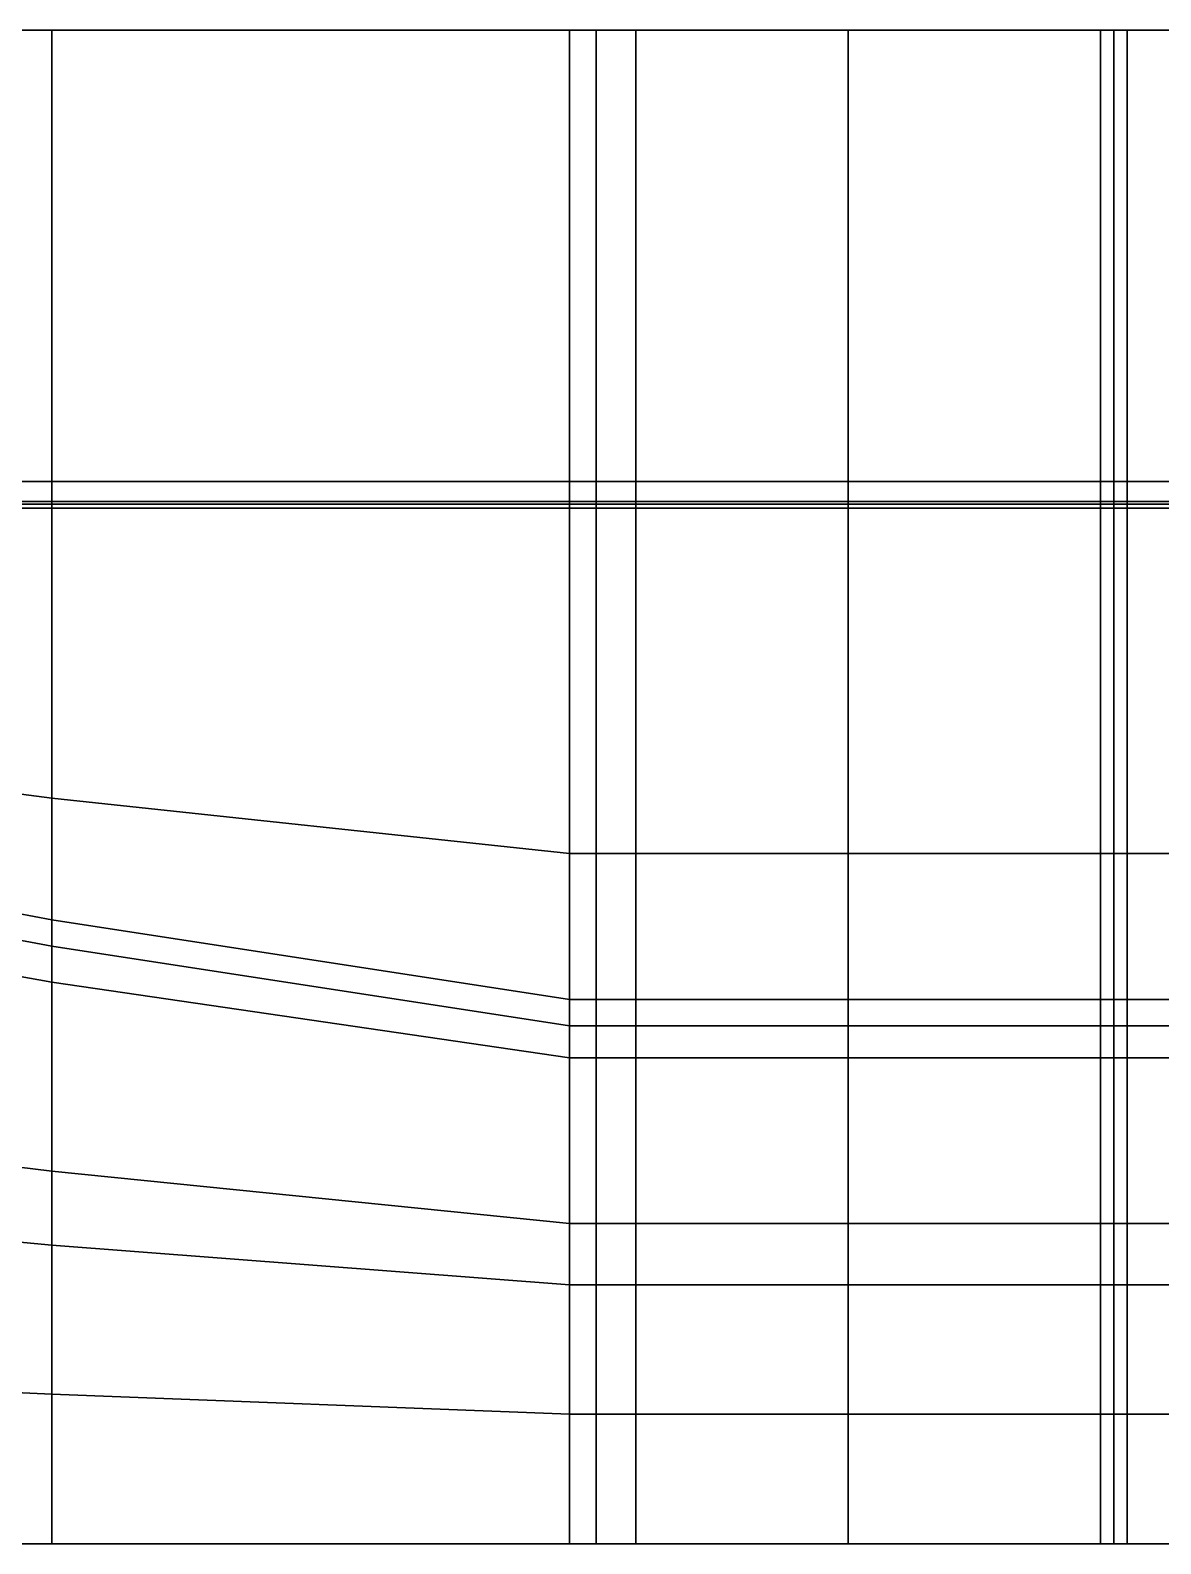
# Model space of a CAD drawing. Extents: x 2 to 29.7, y 2.5 to 8.2.
# Drawn here: x 20.92 to 25.18, y 2.5 to 8.2 of the extents above; entities that cross this region are included whole.
import ezdxf

# ---------------------------------------------------------------- set-up
doc = ezdxf.new("R2010")
doc.units = 0

msp = doc.modelspace()

# ---------------------------------------------------------------- linework, layer by layer
for points in [[(20.2, 6.5, 0.1), (21, 6.5, 0.1), (21, 8.2, 0.1), (20.2, 8.2, 0.1)], [(20.2, 6.5, 0.1), (20.2, 8.2, 0.1), (21, 8.2, 0.1), (21, 6.5, 0.1)], [(21, 8.2, 0.1), (20.2, 8.2, 0.1), (20.2, 8.2, 0.1), (21, 8.2, 0.1)], [(21, 6.5, 0.1), (21, 8.2, 0.1), (22.95, 8.2, 0.1), (22.95, 6.5, 0.1)], [(21, 6.5, 0.1), (22.95, 6.5, 0.1), (22.95, 8.2, 0.1), (21, 8.2, 0.1)], [(22.95, 8.2, 0.1), (21, 8.2, 0.1), (21, 8.2, 0.1), (22.95, 8.2, 0.1)], [(22.95, 6.5, 0.1), (22.95, 8.2, 0.1), (23.05, 8.2, 0.1), (23.05, 6.5, 0.1)], [(22.95, 6.5, 0.1), (23.05, 6.5, 0.1), (23.05, 8.2, 0.1), (22.95, 8.2, 0.1)], [(23.05, 8.2, 0.1), (22.95, 8.2, 0.1), (22.95, 8.2, 0.1), (23.05, 8.2, 0.1)], [(23.2, 8.2, 0.1), (23.05, 8.2, 0.1), (23.05, 8.2, 0.1), (23.2, 8.2, 0.1)], [(23.05, 6.5, 0.1), (23.05, 8.2, 0.1), (23.2, 8.2, 0.1), (23.2, 6.5, 0.1)], [(23.05, 6.5, 0.1), (23.2, 6.5, 0.1), (23.2, 8.2, 0.1), (23.05, 8.2, 0.1)], [(23.2, 6.5, 0.1), (24, 6.5, 0.1), (24, 8.2, 0.1), (23.2, 8.2, 0.1)], [(23.2, 6.5, 0.1), (23.2, 8.2, 0.1), (24, 8.2, 0.1), (24, 6.5, 0.1)], [(24, 8.2, 0.1), (23.2, 8.2, 0.1), (23.2, 8.2, 0.1), (24, 8.2, 0.1)], [(24, 6.5, 0.1), (24, 8.2, 0.1), (24.95, 8.2, 0.1), (24.95, 6.5, 0.1)], [(24, 6.5, 0.1), (24.95, 6.5, 0.1), (24.95, 8.2, 0.1), (24, 8.2, 0.1)], [(24.95, 8.2, 0.1), (24, 8.2, 0.1), (24, 8.2, 0.1), (24.95, 8.2, 0.1)], [(25, 8.2, 0.1), (24.95, 8.2, 0.1), (24.95, 8.2, 0.1), (25, 8.2, 0.1)], [(24.95, 6.5, 0.1), (25, 6.5, 0.1), (25, 8.2, 0.1), (24.95, 8.2, 0.1)], [(24.95, 6.5, 0.1), (24.95, 8.2, 0.1), (25, 8.2, 0.1), (25, 6.5, 0.1)], [(25, 6.5, 0.1), (25, 8.2, 0.1), (25.05, 8.2, 0.1), (25.05, 6.5, 0.1)], [(25, 6.5, 0.1), (25.05, 6.5, 0.1), (25.05, 8.2, 0.1), (25, 8.2, 0.1)], [(25.05, 8.2, 0.1), (25, 8.2, 0.1), (25, 8.2, 0.1), (25.05, 8.2, 0.1)], [(25.05, 6.5, 0.1), (25.05, 8.2, 0.1), (29.7, 8.2, 0.1), (29.7, 6.5, 0.1)], [(25.05, 6.5, 0.1), (29.7, 6.5, 0.1), (29.7, 8.2, 0.1), (25.05, 8.2, 0.1)], [(29.7, 8.2, 0.1), (25.05, 8.2, 0.1), (25.05, 8.2, 0.1), (29.7, 8.2, 0.1)], [(20.2, 6.4252, 0.1), (20.2, 6.5, 0.1), (21, 6.5, 0.1), (21, 6.4252, 0.1)], [(21, 6.5, 0.1), (20.2, 6.5, 0.1), (20.2, 6.5, 0.1), (21, 6.5, 0.1)], [(21, 6.4, 0.1), (21, 6.5, 0.1), (20.2, 6.5, 0.1), (20.2, 6.4, 0.1)], [(20.2, 6.4, 0.1), (20.2, 6.5, 0.1), (21, 6.5, 0.1), (21, 6.4, 0.1)], [(20.2, 6.5, 0.1), (20.2, 6.4252, 0.1), (21, 6.4252, 0.1), (21, 6.5, 0.1)], [(21, 6.4252, 0.1), (21, 6.5, 0.1), (22.95, 6.5, 0.1), (22.95, 6.4252, 0.1)], [(22.95, 6.5, 0.1), (21, 6.5, 0.1), (21, 6.5, 0.1), (22.95, 6.5, 0.1)], [(22.95, 6.5, 0.1), (21, 6.5, 0.1), (21, 6.5, 0.1), (22.95, 6.5, 0.1)], [(21, 6.4, 0.1), (21, 6.5, 0.1), (21, 6.5, 0.1), (21, 6.4, 0.1)], [(21, 6.5, 0.1), (21, 6.4252, 0.1), (22.95, 6.4252, 0.1), (22.95, 6.5, 0.1)], [(21, 6.4, 0.1), (21, 6.5, 0.1), (21, 6.5, 0.1), (21, 6.4, 0.1)], [(22.95, 6.5, 0.1), (21, 6.5, 0.1), (21, 6.5, 0.1), (22.95, 6.5, 0.1)], [(21, 6.4, 0.1), (21, 6.5, 0.1), (21, 6.5, 0.1), (21, 6.4, 0.1)], [(22.95, 6.5, 0.1), (21, 6.5, 0.1), (21, 6.5, 0.1), (22.95, 6.5, 0.1)], [(22.95, 6.4252, 0.1), (22.95, 6.5, 0.1), (23.05, 6.5, 0.1), (23.05, 6.4252, 0.1)], [(23.05, 6.5, 0.1), (22.95, 6.5, 0.1), (22.95, 6.5, 0.1), (23.05, 6.5, 0.1)], [(23.05, 6.5, 0.1), (22.95, 6.5, 0.1), (22.95, 6.5, 0.1), (23.05, 6.5, 0.1)], [(23.05, 6.5, 0.1), (22.95, 6.5, 0.1), (22.95, 6.4252, 0.1), (23.05, 6.4252, 0.1)], [(23.05, 6.5, 0.1), (22.95, 6.5, 0.1), (22.95, 6.5, 0.1), (23.05, 6.5, 0.1)], [(23.05, 6.5, 0.1), (22.95, 6.5, 0.1), (22.95, 6.5, 0.1), (23.05, 6.5, 0.1)], [(23.2, 6.5, 0.1), (23.05, 6.5, 0.1), (23.05, 6.5, 0.1), (23.2, 6.5, 0.1)], [(23.2, 6.5, 0.1), (23.05, 6.5, 0.1), (23.05, 6.5, 0.1), (23.2, 6.5, 0.1)], [(23.05, 6.4252, 0.1), (23.05, 6.5, 0.1), (23.2, 6.5, 0.1), (23.2, 6.4252, 0.1)], [(23.05, 6.5, 0.1), (23.05, 6.4252, 0.1), (23.2, 6.4252, 0.1), (23.2, 6.5, 0.1)], [(23.2, 6.5, 0.1), (23.05, 6.5, 0.1), (23.05, 6.5, 0.1), (23.2, 6.5, 0.1)], [(23.2, 6.5, 0.1), (23.05, 6.5, 0.1), (23.05, 6.5, 0.1), (23.2, 6.5, 0.1)], [(23.2, 6.4252, 0.1), (23.2, 6.5, 0.1), (24, 6.5, 0.1), (24, 6.4252, 0.1)], [(24, 6.5, 0.1), (23.2, 6.5, 0.1), (23.2, 6.5, 0.1), (24, 6.5, 0.1)], [(23.2, 6.4, 0.1), (23.2, 6.5, 0.1), (23.2, 6.5, 0.1), (23.2, 6.4, 0.1)], [(23.2, 6.4, 0.1), (23.2, 6.5, 0.1), (24, 6.5, 0.1), (24, 6.4, 0.1)], [(24, 6.4, 0.1), (24, 6.5, 0.1), (23.2, 6.5, 0.1), (23.2, 6.4, 0.1)], [(23.2, 6.5, 0.1), (23.2, 6.4252, 0.1), (24, 6.4252, 0.1), (24, 6.5, 0.1)], [(23.2, 6.4, 0.1), (23.2, 6.5, 0.1), (23.2, 6.5, 0.1), (23.2, 6.4, 0.1)], [(23.2, 6.4, 0.1), (23.2, 6.5, 0.1), (23.2, 6.5, 0.1), (23.2, 6.4, 0.1)], [(24, 6.4252, 0.1), (24, 6.5, 0.1), (24.95, 6.5, 0.1), (24.95, 6.4252, 0.1)], [(24.95, 6.5, 0.1), (24, 6.5, 0.1), (24, 6.5, 0.1), (24.95, 6.5, 0.1)], [(24.95, 6.5, 0.1), (24, 6.5, 0.1), (24, 6.5, 0.1), (24.95, 6.5, 0.1)], [(24, 6.4, 0.1), (24, 6.5, 0.1), (24, 6.5, 0.1), (24, 6.4, 0.1)], [(24, 6.5, 0.1), (24, 6.4252, 0.1), (24.95, 6.4252, 0.1), (24.95, 6.5, 0.1)], [(24, 6.4, 0.1), (24, 6.5, 0.1), (24, 6.5, 0.1), (24, 6.4, 0.1)], [(24.95, 6.5, 0.1), (24, 6.5, 0.1), (24, 6.5, 0.1), (24.95, 6.5, 0.1)], [(24, 6.4, 0.1), (24, 6.5, 0.1), (24, 6.5, 0.1), (24, 6.4, 0.1)], [(24.95, 6.5, 0.1), (24, 6.5, 0.1), (24, 6.5, 0.1), (24.95, 6.5, 0.1)], [(25, 6.5, 0.1), (24.95, 6.5, 0.1), (24.95, 6.5, 0.1), (25, 6.5, 0.1)], [(25, 6.5, 0.1), (24.95, 6.5, 0.1), (24.95, 6.5, 0.1), (25, 6.5, 0.1)], [(25, 6.5, 0.1), (24.95, 6.5, 0.1), (24.95, 6.5, 0.1), (25, 6.5, 0.1)], [(25, 6.5, 0.1), (24.95, 6.5, 0.1), (24.95, 6.5, 0.1), (25, 6.5, 0.1)], [(24.95, 6.5, 0.1), (24.95, 6.4252, 0.1), (25, 6.4252, 0.1), (25, 6.5, 0.1)], [(24.95, 6.4252, 0.1), (24.95, 6.5, 0.1), (25, 6.5, 0.1), (25, 6.4252, 0.1)], [(25, 6.4252, 0.1), (25, 6.5, 0.1), (25.05, 6.5, 0.1), (25.05, 6.4252, 0.1)], [(25, 6.5, 0.1), (25, 6.4252, 0.1), (25.05, 6.4252, 0.1), (25.05, 6.5, 0.1)], [(25.05, 6.5, 0.1), (25, 6.5, 0.1), (25, 6.5, 0.1), (25.05, 6.5, 0.1)], [(25.05, 6.5, 0.1), (25, 6.5, 0.1), (25, 6.5, 0.1), (25.05, 6.5, 0.1)], [(25.05, 6.5, 0.1), (25, 6.5, 0.1), (25, 6.5, 0.1), (25.05, 6.5, 0.1)], [(25.05, 6.5, 0.1), (25, 6.5, 0.1), (25, 6.5, 0.1), (25.05, 6.5, 0.1)], [(25.05, 6.4252, 0.1), (25.05, 6.5, 0.1), (29.7, 6.5, 0.1), (29.7, 6.4252, 0.1)], [(25.05, 6.4252, 0.1), (29.7, 6.4252, 0.1), (29.7, 6.5, 0.1), (25.05, 6.5, 0.1)], [(25.05, 6.4252, 0.1), (25.05, 6.5, 0.1), (25.05, 6.5, 0.1), (25.05, 6.4252, 0.1)], [(25.05, 6.4252, 0.1), (25.05, 6.5, 0.1), (25.05, 6.5, 0.1), (25.05, 6.4252, 0.1)], [(25.05, 6.4252, 0.1), (25.05, 6.5, 0.1), (25.05, 6.5, 0.1), (25.05, 6.4252, 0.1)], [(25.05, 6.4252, 0.1), (25.05, 6.5, 0.1), (25.05, 6.5, 0.1), (25.05, 6.4252, 0.1)], [(20.2, 6.4252, 0.1), (20.2, 6.4154, 0.1), (21, 6.4154, 0.1), (21, 6.4252, 0.1)], [(20.2, 6.4154, 0.1), (20.2, 6.4252, 0.1), (21, 6.4252, 0.1), (21, 6.4154, 0.1)], [(20.2, 6.4154, 0.1), (20.2, 6.4, 0.1), (21, 6.4, 0.1), (21, 6.4154, 0.1)], [(20.2, 6.4, 0.1), (20.2, 6.4154, 0.1), (21, 6.4154, 0.1), (21, 6.4, 0.1)], [(20.2, 6.4, 0.1), (21, 6.4, 0.1), (21, 6.4, 0.1), (20.2, 6.4, 0.1)], [(20.2, 5.4125, 0.1), (21, 5.308, 0.1), (21, 6.4, 0.1), (20.2, 6.4, 0.1)], [(20.2, 5.4125, 0.1), (20.2, 6.4, 0.1), (21, 6.4, 0.1), (21, 5.308, 0.1)], [(21, 6.4252, 0.1), (21, 6.4154, 0.1), (22.95, 6.4154, 0.1), (22.95, 6.4252, 0.1)], [(21, 6.4154, 0.1), (21, 6.4252, 0.1), (22.95, 6.4252, 0.1), (22.95, 6.4154, 0.1)], [(21, 6.4154, 0.1), (21, 6.4, 0.1), (22.95, 6.4, 0.1), (22.95, 6.4154, 0.1)], [(21, 6.4, 0.1), (21, 6.4154, 0.1), (22.95, 6.4154, 0.1), (22.95, 6.4, 0.1)], [(21, 5.308, 0.1), (21, 6.4, 0.1), (22.95, 6.4, 0.1), (22.95, 5.099, 0.1)], [(21, 5.308, 0.1), (22.95, 5.099, 0.1), (22.95, 6.4, 0.1), (21, 6.4, 0.1)], [(21, 6.4, 0.1), (22.95, 6.4, 0.1), (22.95, 6.4, 0.1), (21, 6.4, 0.1)], [(21, 6.4, 0.1), (22.95, 6.4, 0.1), (22.95, 6.4, 0.1), (21, 6.4, 0.1)], [(21, 6.4, 0.1), (22.95, 6.4, 0.1), (22.95, 6.4, 0.1), (21, 6.4, 0.1)], [(21, 6.4, 0.1), (22.95, 6.4, 0.1), (22.95, 6.4, 0.1), (21, 6.4, 0.1)], [(23.05, 6.4252, 0.1), (22.95, 6.4252, 0.1), (22.95, 6.4154, 0.1), (23.05, 6.4154, 0.1)], [(22.95, 6.4154, 0.1), (22.95, 6.4252, 0.1), (23.05, 6.4252, 0.1), (23.05, 6.4154, 0.1)], [(23.05, 6.4154, 0.1), (22.95, 6.4154, 0.1), (22.95, 6.4, 0.1), (23.05, 6.4, 0.1)], [(22.95, 6.4, 0.1), (22.95, 6.4154, 0.1), (23.05, 6.4154, 0.1), (23.05, 6.4, 0.1)], [(22.95, 5.099, 0.1), (22.95, 6.4, 0.1), (23.05, 6.4, 0.1), (23.05, 5.099, 0.1)], [(22.95, 6.4, 0.1), (22.95, 5.099, 0.1), (23.05, 5.099, 0.1), (23.05, 6.4, 0.1)], [(22.95, 6.4, 0.1), (22.95, 5.099, 0.1), (22.95, 5.099, 0.1), (22.95, 6.4, 0.1)], [(22.95, 6.4, 0.1), (22.95, 5.099, 0.1), (22.95, 5.099, 0.1), (22.95, 6.4, 0.1)], [(22.95, 6.4, 0.1), (22.95, 5.099, 0.1), (22.95, 5.099, 0.1), (22.95, 6.4, 0.1)], [(22.95, 6.4, 0.1), (22.95, 5.099, 0.1), (22.95, 5.099, 0.1), (22.95, 6.4, 0.1)], [(23.05, 6.4252, 0.1), (23.05, 6.4154, 0.1), (23.2, 6.4154, 0.1), (23.2, 6.4252, 0.1)], [(23.05, 6.4154, 0.1), (23.05, 6.4252, 0.1), (23.2, 6.4252, 0.1), (23.2, 6.4154, 0.1)], [(23.05, 6.4154, 0.1), (23.05, 6.4, 0.1), (23.2, 6.4, 0.1), (23.2, 6.4154, 0.1)], [(23.05, 6.4, 0.1), (23.05, 6.4154, 0.1), (23.2, 6.4154, 0.1), (23.2, 6.4, 0.1)], [(23.05, 5.099, 0.1), (23.05, 6.4, 0.1), (23.05, 6.4, 0.1), (23.05, 5.099, 0.1)], [(23.05, 5.099, 0.1), (23.05, 6.4, 0.1), (23.2, 6.4, 0.1), (23.2, 5.099, 0.1)], [(23.05, 6.4, 0.1), (23.2, 6.4, 0.1), (23.2, 6.4, 0.1), (23.05, 6.4, 0.1)], [(23.05, 5.099, 0.1), (23.2, 5.099, 0.1), (23.2, 6.4, 0.1), (23.05, 6.4, 0.1)], [(23.05, 6.4, 0.1), (23.2, 6.4, 0.1), (23.2, 6.4, 0.1), (23.05, 6.4, 0.1)], [(23.05, 5.099, 0.1), (23.05, 6.4, 0.1), (23.05, 6.4, 0.1), (23.05, 5.099, 0.1)], [(23.05, 5.099, 0.1), (23.05, 6.4, 0.1), (23.05, 6.4, 0.1), (23.05, 5.099, 0.1)], [(23.05, 6.4, 0.1), (23.2, 6.4, 0.1), (23.2, 6.4, 0.1), (23.05, 6.4, 0.1)], [(23.05, 5.099, 0.1), (23.05, 6.4, 0.1), (23.05, 6.4, 0.1), (23.05, 5.099, 0.1)], [(23.05, 6.4, 0.1), (23.2, 6.4, 0.1), (23.2, 6.4, 0.1), (23.05, 6.4, 0.1)], [(23.2, 6.4252, 0.1), (23.2, 6.4154, 0.1), (24, 6.4154, 0.1), (24, 6.4252, 0.1)], [(23.2, 6.4154, 0.1), (23.2, 6.4252, 0.1), (24, 6.4252, 0.1), (24, 6.4154, 0.1)], [(23.2, 6.4154, 0.1), (23.2, 6.4, 0.1), (24, 6.4, 0.1), (24, 6.4154, 0.1)], [(23.2, 6.4, 0.1), (23.2, 6.4154, 0.1), (24, 6.4154, 0.1), (24, 6.4, 0.1)], [(23.2, 5.099, 0.1), (23.2, 6.4, 0.1), (24, 6.4, 0.1), (24, 5.099, 0.1)], [(23.2, 6.4, 0.1), (24, 6.4, 0.1), (24, 6.4, 0.1), (23.2, 6.4, 0.1)], [(23.2, 5.099, 0.1), (24, 5.099, 0.1), (24, 6.4, 0.1), (23.2, 6.4, 0.1)], [(24, 6.4252, 0.1), (24, 6.4154, 0.1), (24.95, 6.4154, 0.1), (24.95, 6.4252, 0.1)], [(24, 6.4154, 0.1), (24, 6.4252, 0.1), (24.95, 6.4252, 0.1), (24.95, 6.4154, 0.1)], [(24, 6.4154, 0.1), (24, 6.4, 0.1), (24.95, 6.4, 0.1), (24.95, 6.4154, 0.1)], [(24, 6.4, 0.1), (24, 6.4154, 0.1), (24.95, 6.4154, 0.1), (24.95, 6.4, 0.1)], [(24, 5.099, 0.1), (24, 6.4, 0.1), (24.95, 6.4, 0.1), (24.95, 5.099, 0.1)], [(24, 5.099, 0.1), (24.95, 5.099, 0.1), (24.95, 6.4, 0.1), (24, 6.4, 0.1)], [(24, 6.4, 0.1), (24.95, 6.4, 0.1), (24.95, 6.4, 0.1), (24, 6.4, 0.1)], [(24, 6.4, 0.1), (24.95, 6.4, 0.1), (24.95, 6.4, 0.1), (24, 6.4, 0.1)], [(24, 6.4, 0.1), (24.95, 6.4, 0.1), (24.95, 6.4, 0.1), (24, 6.4, 0.1)], [(24, 6.4, 0.1), (24.95, 6.4, 0.1), (24.95, 6.4, 0.1), (24, 6.4, 0.1)], [(24.95, 6.4154, 0.1), (24.95, 6.4252, 0.1), (25, 6.4252, 0.1), (25, 6.4154, 0.1)], [(24.95, 6.4252, 0.1), (24.95, 6.4154, 0.1), (25, 6.4154, 0.1), (25, 6.4252, 0.1)], [(24.95, 6.4, 0.1), (24.95, 6.4154, 0.1), (25, 6.4154, 0.1), (25, 6.4, 0.1)], [(24.95, 6.4154, 0.1), (24.95, 6.4, 0.1), (25, 6.4, 0.1), (25, 6.4154, 0.1)], [(24.95, 6.4, 0.1), (24.95, 5.099, 0.1), (24.95, 5.099, 0.1), (24.95, 6.4, 0.1)], [(24.95, 6.4, 0.1), (24.95, 5.099, 0.1), (24.95, 5.099, 0.1), (24.95, 6.4, 0.1)], [(24.95, 6.4, 0.1), (24.95, 5.099, 0.1), (24.95, 5.099, 0.1), (24.95, 6.4, 0.1)], [(24.95, 6.4, 0.1), (24.95, 5.099, 0.1), (24.95, 5.099, 0.1), (24.95, 6.4, 0.1)], [(24.95, 6.4, 0.1), (24.95, 5.099, 0.1), (25, 5.099, 0.1), (25, 6.4, 0.1)], [(24.95, 5.099, 0.1), (24.95, 6.4, 0.1), (25, 6.4, 0.1), (25, 5.099, 0.1)], [(25, 6.4252, 0.1), (25, 6.4154, 0.1), (25.05, 6.4154, 0.1), (25.05, 6.4252, 0.1)], [(25, 6.4154, 0.1), (25, 6.4252, 0.1), (25.05, 6.4252, 0.1), (25.05, 6.4154, 0.1)], [(25, 6.4154, 0.1), (25, 6.4, 0.1), (25.05, 6.4, 0.1), (25.05, 6.4154, 0.1)], [(25, 6.4, 0.1), (25, 6.4154, 0.1), (25.05, 6.4154, 0.1), (25.05, 6.4, 0.1)], [(25, 5.099, 0.1), (25, 6.4, 0.1), (25.05, 6.4, 0.1), (25.05, 5.099, 0.1)], [(25, 6.4, 0.1), (25, 5.099, 0.1), (25.05, 5.099, 0.1), (25.05, 6.4, 0.1)], [(25.05, 6.4154, 0.1), (25.05, 6.4252, 0.1), (25.05, 6.4252, 0.1), (25.05, 6.4154, 0.1)], [(25.05, 6.4154, 0.1), (25.05, 6.4252, 0.1), (25.05, 6.4252, 0.1), (25.05, 6.4154, 0.1)], [(25.05, 6.4154, 0.1), (29.7, 6.4154, 0.1), (29.7, 6.4252, 0.1), (25.05, 6.4252, 0.1)], [(25.05, 6.4154, 0.1), (25.05, 6.4252, 0.1), (29.7, 6.4252, 0.1), (29.7, 6.4154, 0.1)], [(25.05, 6.4154, 0.1), (25.05, 6.4252, 0.1), (25.05, 6.4252, 0.1), (25.05, 6.4154, 0.1)], [(25.05, 6.4154, 0.1), (25.05, 6.4252, 0.1), (25.05, 6.4252, 0.1), (25.05, 6.4154, 0.1)], [(25.05, 6.4, 0.1), (25.05, 6.4154, 0.1), (25.05, 6.4154, 0.1), (25.05, 6.4, 0.1)], [(25.05, 6.4, 0.1), (25.05, 6.4154, 0.1), (25.05, 6.4154, 0.1), (25.05, 6.4, 0.1)], [(25.05, 6.4, 0.1), (29.7, 6.4, 0.1), (29.7, 6.4154, 0.1), (25.05, 6.4154, 0.1)], [(25.05, 6.4, 0.1), (25.05, 6.4154, 0.1), (29.7, 6.4154, 0.1), (29.7, 6.4, 0.1)], [(25.05, 6.4, 0.1), (25.05, 6.4154, 0.1), (25.05, 6.4154, 0.1), (25.05, 6.4, 0.1)], [(25.05, 6.4, 0.1), (25.05, 6.4154, 0.1), (25.05, 6.4154, 0.1), (25.05, 6.4, 0.1)], [(25.05, 5.099, 0.1), (25.05, 6.4, 0.1), (29.7, 6.4, 0.1), (29.7, 5.099, 0.1)], [(25.05, 5.099, 0.1), (29.7, 5.099, 0.1), (29.7, 6.4, 0.1), (25.05, 6.4, 0.1)], [(25.05, 5.099, 0.1), (25.05, 6.4, 0.1), (25.05, 6.4, 0.1), (25.05, 5.099, 0.1)], [(25.05, 5.099, 0.1), (25.05, 6.4, 0.1), (25.05, 6.4, 0.1), (25.05, 5.099, 0.1)], [(25.05, 5.099, 0.1), (25.05, 6.4, 0.1), (25.05, 6.4, 0.1), (25.05, 5.099, 0.1)], [(25.05, 5.099, 0.1), (25.05, 6.4, 0.1), (25.05, 6.4, 0.1), (25.05, 5.099, 0.1)], [(20.2, 5, 0.1), (20.2, 5.4125, 0.1), (21, 5.308, 0.1), (21, 4.85, 0.1)], [(20.2, 5, 0.1), (21, 4.85, 0.1), (21, 5.308, 0.1), (20.2, 5.4125, 0.1)], [(21, 4.85, 0.1), (22.95, 4.55, 0.1), (22.95, 5.099, 0.1), (21, 5.308, 0.1)], [(21, 4.85, 0.1), (21, 5.308, 0.1), (22.95, 5.099, 0.1), (22.95, 4.55, 0.1)], [(22.95, 5.099, 0.1), (22.95, 4.55, 0.1), (22.95, 4.55, 0.1), (22.95, 5.099, 0.1)], [(22.95, 5.099, 0.1), (22.95, 4.55, 0.1), (22.95, 4.55, 0.1), (22.95, 5.099, 0.1)], [(22.95, 5.099, 0.1), (22.95, 4.55, 0.1), (23.05, 4.55, 0.1), (23.05, 5.099, 0.1)], [(22.95, 4.55, 0.1), (22.95, 5.099, 0.1), (23.05, 5.099, 0.1), (23.05, 4.55, 0.1)], [(22.95, 5.099, 0.1), (22.95, 4.55, 0.1), (22.95, 4.55, 0.1), (22.95, 5.099, 0.1)], [(22.95, 5.099, 0.1), (22.95, 4.55, 0.1), (22.95, 4.55, 0.1), (22.95, 5.099, 0.1)], [(23.05, 4.55, 0.1), (23.05, 5.099, 0.1), (23.05, 5.099, 0.1), (23.05, 4.55, 0.1)], [(23.05, 4.55, 0.1), (23.2, 4.55, 0.1), (23.2, 5.099, 0.1), (23.05, 5.099, 0.1)], [(23.05, 4.55, 0.1), (23.05, 5.099, 0.1), (23.2, 5.099, 0.1), (23.2, 4.55, 0.1)], [(23.05, 4.55, 0.1), (23.05, 5.099, 0.1), (23.05, 5.099, 0.1), (23.05, 4.55, 0.1)], [(23.05, 4.55, 0.1), (23.05, 5.099, 0.1), (23.05, 5.099, 0.1), (23.05, 4.55, 0.1)], [(23.05, 4.55, 0.1), (23.05, 5.099, 0.1), (23.05, 5.099, 0.1), (23.05, 4.55, 0.1)], [(23.2, 4.55, 0.1), (24, 4.55, 0.1), (24, 5.099, 0.1), (23.2, 5.099, 0.1)], [(23.2, 4.55, 0.1), (23.2, 5.099, 0.1), (24, 5.099, 0.1), (24, 4.55, 0.1)], [(24, 4.55, 0.1), (24.95, 4.55, 0.1), (24.95, 5.099, 0.1), (24, 5.099, 0.1)], [(24, 4.55, 0.1), (24, 5.099, 0.1), (24.95, 5.099, 0.1), (24.95, 4.55, 0.1)], [(24.95, 5.099, 0.1), (24.95, 4.55, 0.1), (24.95, 4.55, 0.1), (24.95, 5.099, 0.1)], [(24.95, 5.099, 0.1), (24.95, 4.55, 0.1), (24.95, 4.55, 0.1), (24.95, 5.099, 0.1)], [(24.95, 5.099, 0.1), (24.95, 4.55, 0.1), (24.95, 4.55, 0.1), (24.95, 5.099, 0.1)], [(24.95, 4.55, 0.1), (24.95, 5.099, 0.1), (25, 5.099, 0.1), (25, 4.55, 0.1)], [(24.95, 5.099, 0.1), (24.95, 4.55, 0.1), (25, 4.55, 0.1), (25, 5.099, 0.1)], [(24.95, 5.099, 0.1), (24.95, 4.55, 0.1), (25, 4.55, 0.1), (25, 5.099, 0.1)], [(24.95, 5.099, 0.1), (24.95, 5.099, 0.1), (25, 5.099, 0.1)], [(24.95, 4.55, 0.1), (24.95, 5.099, 0.1), (25, 5.099, 0.1), (25, 4.55, 0.1)], [(25, 5.099, 0.1), (25, 4.55, 0.1), (25.05, 4.55, 0.1), (25.05, 5.099, 0.1)], [(25, 4.55, 0.1), (25, 5.099, 0.1), (25.05, 5.099, 0.1), (25.05, 4.55, 0.1)], [(25, 5.099, 0.1), (25, 4.55, 0.1), (25, 4.55, 0.1), (25, 5.099, 0.1)], [(25.05, 4.55, 0.1), (25.05, 5.099, 0.1), (25.05, 5.099, 0.1), (25.05, 4.55, 0.1)], [(25.05, 4.55, 0.1), (25.05, 5.099, 0.1), (25.05, 5.099, 0.1), (25.05, 4.55, 0.1)], [(25.05, 4.55, 0.1), (29.7, 4.55, 0.1), (29.7, 5.099, 0.1), (25.05, 5.099, 0.1)], [(25.05, 4.55, 0.1), (25.05, 5.099, 0.1), (29.7, 5.099, 0.1), (29.7, 4.55, 0.1)], [(25.05, 4.55, 0.1), (25.05, 5.099, 0.1), (25.05, 5.099, 0.1), (25.05, 4.55, 0.1)], [(25.05, 4.55, 0.1), (25.05, 5.099, 0.1), (25.05, 5.099, 0.1), (25.05, 4.55, 0.1)], [(20.2, 4.9, 0.1), (21, 4.75, 0.1), (21, 4.85, 0.1), (20.2, 5, 0.1)], [(20.2, 4.9, 0.1), (20.2, 5, 0.1), (21, 4.85, 0.1), (21, 4.75, 0.1)], [(20.2, 3.7, 0.1), (21, 3.625, 0.1), (21, 4.75, 0.1), (20.2, 4.9, 0.1)], [(20.2, 4.7575, 0.1), (20.2, 4.9, 0.1), (21, 4.75, 0.1), (21, 4.615, 0.1)], [(21, 4.75, 0.1), (21, 4.85, 0.1), (22.95, 4.55, 0.1), (22.95, 4.45, 0.1)], [(21, 4.75, 0.1), (22.95, 4.45, 0.1), (22.95, 4.55, 0.1), (21, 4.85, 0.1)], [(20.2, 4.0014, 0.1), (20.2, 4.7575, 0.1), (21, 4.615, 0.1), (21, 3.9027, 0.1)], [(21, 4.615, 0.1), (21, 4.75, 0.1), (22.95, 4.45, 0.1), (22.95, 4.33, 0.1)], [(21, 3.625, 0.1), (22.95, 3.475, 0.1), (22.95, 4.45, 0.1), (21, 4.75, 0.1)], [(21, 3.9027, 0.1), (21, 4.615, 0.1), (22.95, 4.33, 0.1), (22.95, 3.7055, 0.1)], [(22.95, 4.45, 0.1), (22.95, 4.55, 0.1), (23.05, 4.55, 0.1), (23.05, 4.45, 0.1)], [(22.95, 4.55, 0.1), (22.95, 4.45, 0.1), (22.95, 4.45, 0.1), (22.95, 4.55, 0.1)], [(22.95, 4.55, 0.1), (22.95, 4.45, 0.1), (22.95, 4.45, 0.1), (22.95, 4.55, 0.1)], [(22.95, 4.45, 0.1), (23.05, 4.45, 0.1), (23.05, 4.55, 0.1), (22.95, 4.55, 0.1)], [(22.95, 4.55, 0.1), (22.95, 4.45, 0.1), (22.95, 4.45, 0.1), (22.95, 4.55, 0.1)], [(22.95, 4.55, 0.1), (22.95, 4.45, 0.1), (22.95, 4.45, 0.1), (22.95, 4.55, 0.1)], [(23.2, 4.55, 0.1), (23.05, 4.55, 0.1), (23.05, 4.55, 0.1), (23.2, 4.55, 0.1)], [(23.05, 4.45, 0.1), (23.05, 4.55, 0.1), (23.2, 4.55, 0.1), (23.2, 4.45, 0.1)], [(23.2, 4.55, 0.1), (23.05, 4.55, 0.1), (23.05, 4.55, 0.1), (23.2, 4.55, 0.1)], [(23.05, 4.55, 0.1), (23.05, 4.45, 0.1), (23.2, 4.45, 0.1), (23.2, 4.55, 0.1)], [(23.2, 4.55, 0.1), (23.05, 4.55, 0.1), (23.05, 4.55, 0.1), (23.2, 4.55, 0.1)], [(23.2, 4.55, 0.1), (23.05, 4.55, 0.1), (23.05, 4.55, 0.1), (23.2, 4.55, 0.1)], [(23.2, 4.45, 0.1), (23.2, 4.55, 0.1), (24, 4.55, 0.1), (24, 4.45, 0.1)], [(24, 4.55, 0.1), (23.2, 4.55, 0.1), (23.2, 4.55, 0.1), (24, 4.55, 0.1)], [(24, 4.55, 0.1), (23.2, 4.55, 0.1), (23.2, 4.55, 0.1), (24, 4.55, 0.1)], [(23.2, 4.45, 0.1), (24, 4.45, 0.1), (24, 4.55, 0.1), (23.2, 4.55, 0.1)], [(24, 4.55, 0.1), (23.2, 4.55, 0.1), (23.2, 4.55, 0.1), (24, 4.55, 0.1)], [(24, 4.55, 0.1), (23.2, 4.55, 0.1), (23.2, 4.55, 0.1), (24, 4.55, 0.1)], [(24, 4.45, 0.1), (24, 4.55, 0.1), (24.95, 4.55, 0.1), (24.95, 4.45, 0.1)], [(24.95, 4.55, 0.1), (24, 4.55, 0.1), (24, 4.55, 0.1), (24.95, 4.55, 0.1)], [(24.95, 4.55, 0.1), (24, 4.55, 0.1), (24, 4.55, 0.1), (24.95, 4.55, 0.1)], [(24, 4.45, 0.1), (24.95, 4.45, 0.1), (24.95, 4.55, 0.1), (24, 4.55, 0.1)], [(24.95, 4.55, 0.1), (24, 4.55, 0.1), (24, 4.55, 0.1), (24.95, 4.55, 0.1)], [(24.95, 4.55, 0.1), (24, 4.55, 0.1), (24, 4.55, 0.1), (24.95, 4.55, 0.1)], [(25, 4.55, 0.1), (24.95, 4.55, 0.1), (24.95, 4.45, 0.1), (25, 4.45, 0.1)], [(24.95, 4.55, 0.1), (24.95, 4.55, 0.1), (25, 4.55, 0.1)], [(24.95, 4.45, 0.1), (24.95, 4.55, 0.1), (25, 4.55, 0.1), (25, 4.45, 0.1)], [(25, 4.45, 0.1), (25, 4.55, 0.1), (25.05, 4.55, 0.1), (25.05, 4.45, 0.1)], [(25.05, 4.55, 0.1), (25, 4.55, 0.1), (25, 4.45, 0.1), (25.05, 4.45, 0.1)], [(25.05, 4.45, 0.1), (25.05, 4.55, 0.1), (29.7, 4.55, 0.1), (29.7, 4.45, 0.1)], [(25.05, 4.45, 0.1), (29.7, 4.45, 0.1), (29.7, 4.55, 0.1), (25.05, 4.55, 0.1)], [(25.05, 4.45, 0.1), (25.05, 4.55, 0.1), (25.05, 4.55, 0.1), (25.05, 4.45, 0.1)], [(25.05, 4.45, 0.1), (25.05, 4.55, 0.1), (25.05, 4.55, 0.1), (25.05, 4.45, 0.1)], [(25.05, 4.45, 0.1), (25.05, 4.55, 0.1), (25.05, 4.55, 0.1), (25.05, 4.45, 0.1)], [(25.05, 4.45, 0.1), (25.05, 4.55, 0.1), (25.05, 4.55, 0.1), (25.05, 4.45, 0.1)], [(22.95, 4.33, 0.1), (22.95, 4.45, 0.1), (23.05, 4.45, 0.1), (23.05, 4.33, 0.1)], [(22.95, 4.45, 0.1), (22.95, 3.475, 0.1), (22.95, 3.475, 0.1), (22.95, 4.45, 0.1)], [(22.95, 4.45, 0.1), (22.95, 3.475, 0.1), (22.95, 3.475, 0.1), (22.95, 4.45, 0.1)], [(22.95, 4.45, 0.1), (22.95, 3.475, 0.1), (23.05, 3.475, 0.1), (23.05, 4.45, 0.1)], [(22.95, 4.45, 0.1), (22.95, 3.475, 0.1), (22.95, 3.475, 0.1), (22.95, 4.45, 0.1)], [(22.95, 4.45, 0.1), (22.95, 3.475, 0.1), (22.95, 3.475, 0.1), (22.95, 4.45, 0.1)], [(23.05, 3.475, 0.1), (23.05, 4.45, 0.1), (23.05, 4.45, 0.1), (23.05, 3.475, 0.1)], [(23.05, 3.475, 0.1), (23.05, 4.45, 0.1), (23.05, 4.45, 0.1), (23.05, 3.475, 0.1)], [(23.05, 4.33, 0.1), (23.05, 4.45, 0.1), (23.2, 4.45, 0.1), (23.2, 4.33, 0.1)], [(23.05, 3.475, 0.1), (23.2, 3.475, 0.1), (23.2, 4.45, 0.1), (23.05, 4.45, 0.1)], [(23.05, 4.45, 0.1), (23.2, 4.45, 0.1), (23.2, 4.45, 0.1), (23.05, 4.45, 0.1)], [(23.05, 4.45, 0.1), (23.2, 4.45, 0.1), (23.2, 4.45, 0.1), (23.05, 4.45, 0.1)], [(23.05, 4.45, 0.1), (23.2, 4.45, 0.1), (23.2, 4.45, 0.1), (23.05, 4.45, 0.1)], [(23.05, 3.475, 0.1), (23.05, 4.45, 0.1), (23.05, 4.45, 0.1), (23.05, 3.475, 0.1)], [(23.05, 4.45, 0.1), (23.2, 4.45, 0.1), (23.2, 4.45, 0.1), (23.05, 4.45, 0.1)], [(23.05, 3.475, 0.1), (23.05, 4.45, 0.1), (23.05, 4.45, 0.1), (23.05, 3.475, 0.1)], [(23.2, 4.45, 0.1), (24, 4.45, 0.1), (24, 4.45, 0.1), (23.2, 4.45, 0.1)], [(23.2, 4.45, 0.1), (24, 4.45, 0.1), (24, 4.45, 0.1), (23.2, 4.45, 0.1)], [(23.2, 3.475, 0.1), (24, 3.475, 0.1), (24, 4.45, 0.1), (23.2, 4.45, 0.1)], [(23.2, 4.33, 0.1), (23.2, 4.45, 0.1), (24, 4.45, 0.1), (24, 4.33, 0.1)], [(23.2, 4.45, 0.1), (24, 4.45, 0.1), (24, 4.45, 0.1), (23.2, 4.45, 0.1)], [(23.2, 4.45, 0.1), (24, 4.45, 0.1), (24, 4.45, 0.1), (23.2, 4.45, 0.1)], [(24, 4.33, 0.1), (24, 4.45, 0.1), (24.95, 4.45, 0.1), (24.95, 4.33, 0.1)], [(24, 3.475, 0.1), (24.95, 3.475, 0.1), (24.95, 4.45, 0.1), (24, 4.45, 0.1)], [(24, 4.45, 0.1), (24.95, 4.45, 0.1), (24.95, 4.45, 0.1), (24, 4.45, 0.1)], [(24, 4.45, 0.1), (24.95, 4.45, 0.1), (24.95, 4.45, 0.1), (24, 4.45, 0.1)], [(24, 4.45, 0.1), (24.95, 4.45, 0.1), (24.95, 4.45, 0.1), (24, 4.45, 0.1)], [(24, 4.45, 0.1), (24.95, 4.45, 0.1), (24.95, 4.45, 0.1), (24, 4.45, 0.1)], [(24.95, 4.45, 0.1), (24.95, 3.475, 0.1), (24.95, 3.475, 0.1), (24.95, 4.45, 0.1)], [(24.95, 4.45, 0.1), (24.95, 3.475, 0.1), (24.95, 3.475, 0.1), (24.95, 4.45, 0.1)], [(24.95, 4.45, 0.1), (24.95, 3.475, 0.1), (24.95, 3.475, 0.1), (24.95, 4.45, 0.1)], [(24.95, 4.45, 0.1), (24.95, 3.475, 0.1), (24.95, 3.475, 0.1), (24.95, 4.45, 0.1)], [(24.95, 4.45, 0.1), (24.95, 3.475, 0.1), (25, 3.475, 0.1), (25, 4.45, 0.1)], [(24.95, 4.33, 0.1), (24.95, 4.45, 0.1), (25, 4.45, 0.1), (25, 4.33, 0.1)], [(25, 4.33, 0.1), (25, 4.45, 0.1), (25.05, 4.45, 0.1), (25.05, 4.33, 0.1)], [(25, 4.45, 0.1), (25, 3.475, 0.1), (25.05, 3.475, 0.1), (25.05, 4.45, 0.1)], [(25.05, 4.33, 0.1), (25.05, 4.45, 0.1), (29.7, 4.45, 0.1), (29.7, 4.33, 0.1)], [(25.05, 4.33, 0.1), (29.7, 4.33, 0.1), (29.7, 4.45, 0.1), (25.05, 4.45, 0.1)], [(25.05, 4.33, 0.1), (25.05, 4.45, 0.1), (25.05, 4.45, 0.1)], [(25.05, 4.33, 0.1), (25.05, 4.45, 0.1), (25.05, 4.45, 0.1), (25.05, 4.33, 0.1)], [(25.05, 3.7055, 0.1), (25.05, 4.33, 0.1), (25.05, 4.45, 0.1), (25.05, 3.475, 0.1)], [(25.05, 4.33, 0.1), (25.05, 4.45, 0.1), (25.05, 4.45, 0.1), (25.05, 4.33, 0.1)], [(25.05, 4.33, 0.1), (25.05, 4.45, 0.1), (25.05, 4.45, 0.1), (25.05, 4.33, 0.1)], [(22.95, 3.7055, 0.1), (22.95, 4.33, 0.1), (23.05, 4.33, 0.1), (23.05, 3.7055, 0.1)], [(23.05, 3.7055, 0.1), (23.05, 4.33, 0.1), (23.2, 4.33, 0.1), (23.2, 3.7055, 0.1)], [(23.2, 3.7055, 0.1), (23.2, 4.33, 0.1), (24, 4.33, 0.1), (24, 3.7055, 0.1)], [(24, 3.7055, 0.1), (24, 4.33, 0.1), (24.95, 4.33, 0.1), (24.95, 3.7055, 0.1)], [(24.95, 3.7055, 0.1), (24.95, 4.33, 0.1), (25, 4.33, 0.1), (25, 3.7055, 0.1)], [(25, 3.7055, 0.1), (25, 4.33, 0.1), (25.05, 4.33, 0.1), (25.05, 3.7055, 0.1)], [(25.05, 3.7055, 0.1), (25.05, 4.33, 0.1), (25.05, 4.33, 0.1), (25.05, 3.7055, 0.1)], [(25.05, 3.7055, 0.1), (29.7, 3.7055, 0.1), (29.7, 4.33, 0.1), (25.05, 4.33, 0.1)], [(25.05, 3.7055, 0.1), (25.05, 4.33, 0.1), (29.7, 4.33, 0.1), (29.7, 3.7055, 0.1)], [(25.05, 3.7055, 0.1), (25.05, 4.33, 0.1), (25.05, 4.33, 0.1), (25.05, 3.7055, 0.1)], [(25.05, 3.7055, 0.1), (25.05, 4.33, 0.1), (25.05, 4.33, 0.1), (25.05, 3.7055, 0.1)], [(20.2, 3.7, 0.1), (20.2, 4.0014, 0.1), (21, 3.9027, 0.1), (21, 3.625, 0.1)], [(21, 3.625, 0.1), (21, 3.9027, 0.1), (22.95, 3.7055, 0.1), (22.95, 3.475, 0.1)], [(22.95, 3.475, 0.1), (22.95, 3.7055, 0.1), (23.05, 3.7055, 0.1), (23.05, 3.475, 0.1)], [(23.05, 3.475, 0.1), (23.05, 3.7055, 0.1), (23.2, 3.7055, 0.1), (23.2, 3.475, 0.1)], [(23.2, 3.475, 0.1), (23.2, 3.7055, 0.1), (24, 3.7055, 0.1), (24, 3.475, 0.1)], [(24, 3.475, 0.1), (24, 3.7055, 0.1), (24.95, 3.7055, 0.1), (24.95, 3.475, 0.1)], [(24.95, 3.475, 0.1), (24.95, 3.7055, 0.1), (25, 3.7055, 0.1), (25, 3.475, 0.1)], [(25, 3.475, 0.1), (25, 3.7055, 0.1), (25.05, 3.7055, 0.1), (25.05, 3.475, 0.1)], [(25.05, 3.475, 0.1), (25.05, 3.7055, 0.1), (29.7, 3.7055, 0.1), (29.7, 3.475, 0.1)], [(25.05, 3.475, 0.1), (29.7, 3.475, 0.1), (29.7, 3.7055, 0.1), (25.05, 3.7055, 0.1)], [(25.05, 3.475, 0.1), (25.05, 3.7055, 0.1), (25.05, 3.475, 0.1)], [(25.05, 3.475, 0.1), (25.05, 3.7055, 0.1), (25.05, 3.7055, 0.1), (25.05, 3.475, 0.1)], [(25.05, 3.475, 0.1), (25.05, 3.7055, 0.1), (25.05, 3.7055, 0.1), (25.05, 3.475, 0.1)], [(25.05, 3.475, 0.1), (25.05, 3.7055, 0.1), (25.05, 3.7055, 0.1), (25.05, 3.475, 0.1)], [(20.2, 3.1002, 0.1), (20.2, 3.7, 0.1), (21, 3.625, 0.1), (21, 3.0627, 0.1)], [(20.2, 3.1002, 0.1), (21, 3.0627, 0.1), (21, 3.625, 0.1), (20.2, 3.7, 0.1)], [(21, 3.0627, 0.1), (22.95, 2.9877, 0.1), (22.95, 3.475, 0.1), (21, 3.625, 0.1)], [(21, 3.0627, 0.1), (21, 3.625, 0.1), (22.95, 3.475, 0.1), (22.95, 2.9877, 0.1)], [(22.95, 2.9877, 0.1), (22.95, 3.475, 0.1), (23.05, 3.475, 0.1), (23.05, 2.9877, 0.1)], [(23.05, 2.9877, 0.1), (23.05, 3.475, 0.1), (22.95, 3.475, 0.1), (22.95, 2.9877, 0.1)], [(22.95, 3.475, 0.1), (22.95, 2.9877, 0.1), (22.95, 2.9877, 0.1), (22.95, 3.475, 0.1)], [(22.95, 3.475, 0.1), (22.95, 2.9877, 0.1), (22.95, 2.9877, 0.1), (22.95, 3.475, 0.1)], [(22.95, 3.475, 0.1), (22.95, 2.9877, 0.1), (22.95, 2.9877, 0.1), (22.95, 3.475, 0.1)], [(22.95, 3.475, 0.1), (22.95, 2.9877, 0.1), (22.95, 2.9877, 0.1), (22.95, 3.475, 0.1)], [(23.05, 2.9877, 0.1), (23.05, 3.475, 0.1), (23.05, 3.475, 0.1), (23.05, 2.9877, 0.1)], [(23.05, 2.9877, 0.1), (23.05, 3.475, 0.1), (23.05, 3.475, 0.1), (23.05, 2.9877, 0.1)], [(23.05, 2.9877, 0.1), (23.2, 2.9877, 0.1), (23.2, 3.475, 0.1), (23.05, 3.475, 0.1)], [(23.05, 2.9877, 0.1), (23.05, 3.475, 0.1), (23.2, 3.475, 0.1), (23.2, 2.9877, 0.1)], [(23.05, 2.9877, 0.1), (23.05, 3.475, 0.1), (23.05, 3.475, 0.1), (23.05, 2.9877, 0.1)], [(23.05, 2.9877, 0.1), (23.05, 3.475, 0.1), (23.05, 3.475, 0.1), (23.05, 2.9877, 0.1)], [(23.2, 2.9877, 0.1), (23.2, 3.475, 0.1), (24, 3.475, 0.1), (24, 2.9877, 0.1)], [(23.2, 2.9877, 0.1), (24, 2.9877, 0.1), (24, 3.475, 0.1), (23.2, 3.475, 0.1)], [(24, 2.9877, 0.1), (24.95, 2.9877, 0.1), (24.95, 3.475, 0.1), (24, 3.475, 0.1)], [(24, 2.9877, 0.1), (24, 3.475, 0.1), (24.95, 3.475, 0.1), (24.95, 2.9877, 0.1)], [(24.95, 3.475, 0.1), (25, 3.475, 0.1), (25, 3.475, 0.1), (24.95, 3.475, 0.1)], [(24.95, 3.475, 0.1), (25, 3.475, 0.1), (25, 3.475, 0.1), (24.95, 3.475, 0.1)], [(24.95, 3.475, 0.1), (25, 3.475, 0.1), (25, 3.475, 0.1), (24.95, 3.475, 0.1)], [(24.95, 2.9877, 0.1), (24.95, 3.475, 0.1), (25, 3.475, 0.1), (25, 2.9877, 0.1)], [(24.95, 2.9877, 0.1), (25, 2.9877, 0.1), (25, 3.475, 0.1), (24.95, 3.475, 0.1)], [(24.95, 3.475, 0.1), (25, 3.475, 0.1), (25, 3.475, 0.1), (24.95, 3.475, 0.1)], [(25, 3.475, 0.1), (25.05, 3.475, 0.1), (25.05, 3.475, 0.1), (25, 3.475, 0.1)], [(25, 2.9877, 0.1), (25.05, 2.9877, 0.1), (25.05, 3.475, 0.1), (25, 3.475, 0.1)], [(25, 2.9877, 0.1), (25, 3.475, 0.1), (25.05, 3.475, 0.1), (25.05, 2.9877, 0.1)], [(25, 3.475, 0.1), (25.05, 3.475, 0.1), (25.05, 3.475, 0.1), (25, 3.475, 0.1)], [(25, 3.475, 0.1), (25.05, 3.475, 0.1), (25.05, 3.475, 0.1), (25, 3.475, 0.1)], [(25, 3.475, 0.1), (25.05, 3.475, 0.1), (25.05, 3.475, 0.1), (25, 3.475, 0.1)], [(25.05, 2.9877, 0.1), (29.7, 2.9877, 0.1), (29.7, 3.475, 0.1), (25.05, 3.475, 0.1)], [(25.05, 2.9877, 0.1), (25.05, 3.475, 0.1), (29.7, 3.475, 0.1), (29.7, 2.9877, 0.1)], [(20.2, 2.5, 0.1), (21, 2.5, 0.1), (21, 3.0627, 0.1), (20.2, 3.1002, 0.1)], [(20.2, 2.5, 0.1), (20.2, 3.1002, 0.1), (21, 3.0627, 0.1), (21, 2.5, 0.1)], [(21, 2.5, 0.1), (21, 3.0627, 0.1), (22.95, 2.9877, 0.1), (22.95, 2.5, 0.1)], [(21, 2.5, 0.1), (22.95, 2.5, 0.1), (22.95, 2.9877, 0.1), (21, 3.0627, 0.1)], [(22.95, 2.9877, 0.1), (22.95, 2.5, 0.1), (22.95, 2.5, 0.1), (22.95, 2.9877, 0.1)], [(22.95, 2.9877, 0.1), (22.95, 2.5, 0.1), (22.95, 2.5, 0.1), (22.95, 2.9877, 0.1)], [(23.05, 2.5, 0.1), (23.05, 2.9877, 0.1), (22.95, 2.9877, 0.1), (22.95, 2.5, 0.1)], [(22.95, 2.5, 0.1), (22.95, 2.9877, 0.1), (23.05, 2.9877, 0.1), (23.05, 2.5, 0.1)], [(22.95, 2.9877, 0.1), (22.95, 2.5, 0.1), (22.95, 2.5, 0.1), (22.95, 2.9877, 0.1)], [(22.95, 2.9877, 0.1), (22.95, 2.5, 0.1), (22.95, 2.5, 0.1), (22.95, 2.9877, 0.1)], [(23.05, 2.5, 0.1), (23.05, 2.9877, 0.1), (23.2, 2.9877, 0.1), (23.2, 2.5, 0.1)], [(23.05, 2.5, 0.1), (23.2, 2.5, 0.1), (23.2, 2.9877, 0.1), (23.05, 2.9877, 0.1)], [(23.05, 2.5, 0.1), (23.05, 2.9877, 0.1), (23.05, 2.9877, 0.1), (23.05, 2.5, 0.1)], [(23.05, 2.5, 0.1), (23.05, 2.9877, 0.1), (23.05, 2.9877, 0.1), (23.05, 2.5, 0.1)], [(23.05, 2.5, 0.1), (23.05, 2.9877, 0.1), (23.05, 2.9877, 0.1), (23.05, 2.5, 0.1)], [(23.05, 2.5, 0.1), (23.05, 2.9877, 0.1), (23.05, 2.9877, 0.1), (23.05, 2.5, 0.1)], [(23.2, 2.5, 0.1), (24, 2.5, 0.1), (24, 2.9877, 0.1), (23.2, 2.9877, 0.1)], [(23.2, 2.5, 0.1), (23.2, 2.9877, 0.1), (24, 2.9877, 0.1), (24, 2.5, 0.1)], [(24, 2.5, 0.1), (24, 2.9877, 0.1), (24.95, 2.9877, 0.1), (24.95, 2.5, 0.1)], [(24, 2.5, 0.1), (24.95, 2.5, 0.1), (24.95, 2.9877, 0.1), (24, 2.9877, 0.1)], [(24.95, 2.5, 0.1), (25, 2.5, 0.1), (25, 2.9877, 0.1), (24.95, 2.9877, 0.1)], [(24.95, 2.5, 0.1), (24.95, 2.9877, 0.1), (25, 2.9877, 0.1), (25, 2.5, 0.1)], [(25, 2.5, 0.1), (25, 2.9877, 0.1), (25.05, 2.9877, 0.1), (25.05, 2.5, 0.1)], [(25, 2.5, 0.1), (25.05, 2.5, 0.1), (25.05, 2.9877, 0.1), (25, 2.9877, 0.1)], [(25.05, 2.5, 0.1), (25.05, 2.9877, 0.1), (29.7, 2.9877, 0.1), (29.7, 2.5, 0.1)], [(25.05, 2.5, 0.1), (29.7, 2.5, 0.1), (29.7, 2.9877, 0.1), (25.05, 2.9877, 0.1)], [(20.2, 2.5, 0.1), (21, 2.5, 0.1), (21, 2.5, 0.1), (20.2, 2.5, 0.1)], [(21, 2.5, 0.1), (22.95, 2.5, 0.1), (22.95, 2.5, 0.1), (21, 2.5, 0.1)], [(22.95, 2.5, 0.1), (23.05, 2.5, 0.1), (23.05, 2.5, 0.1), (22.95, 2.5, 0.1)], [(22.95, 2.5, 0.1), (23.05, 2.5, 0.1), (23.05, 2.5, 0.1), (22.95, 2.5, 0.1)], [(22.95, 2.5, 0.1), (23.05, 2.5, 0.1), (23.05, 2.5, 0.1), (22.95, 2.5, 0.1)], [(22.95, 2.5, 0.1), (23.05, 2.5, 0.1), (23.05, 2.5, 0.1), (22.95, 2.5, 0.1)], [(22.95, 2.5, 0.1), (23.05, 2.5, 0.1), (23.05, 2.5, 0.1), (22.95, 2.5, 0.1)], [(23.05, 2.5, 0.1), (23.2, 2.5, 0.1), (23.2, 2.5, 0.1), (23.05, 2.5, 0.1)], [(23.2, 2.5, 0.1), (24, 2.5, 0.1), (24, 2.5, 0.1), (23.2, 2.5, 0.1)], [(24, 2.5, 0.1), (24.95, 2.5, 0.1), (24.95, 2.5, 0.1), (24, 2.5, 0.1)], [(24.95, 2.5, 0.1), (25, 2.5, 0.1), (25, 2.5, 0.1), (24.95, 2.5, 0.1)], [(25, 2.5, 0.1), (25.05, 2.5, 0.1), (25.05, 2.5, 0.1), (25, 2.5, 0.1)], [(25.05, 2.5, 0.1), (29.7, 2.5, 0.1), (29.7, 2.5, 0.1), (25.05, 2.5, 0.1)]]:
    msp.add_3dface(points)

doc.saveas('drawing.dxf')
